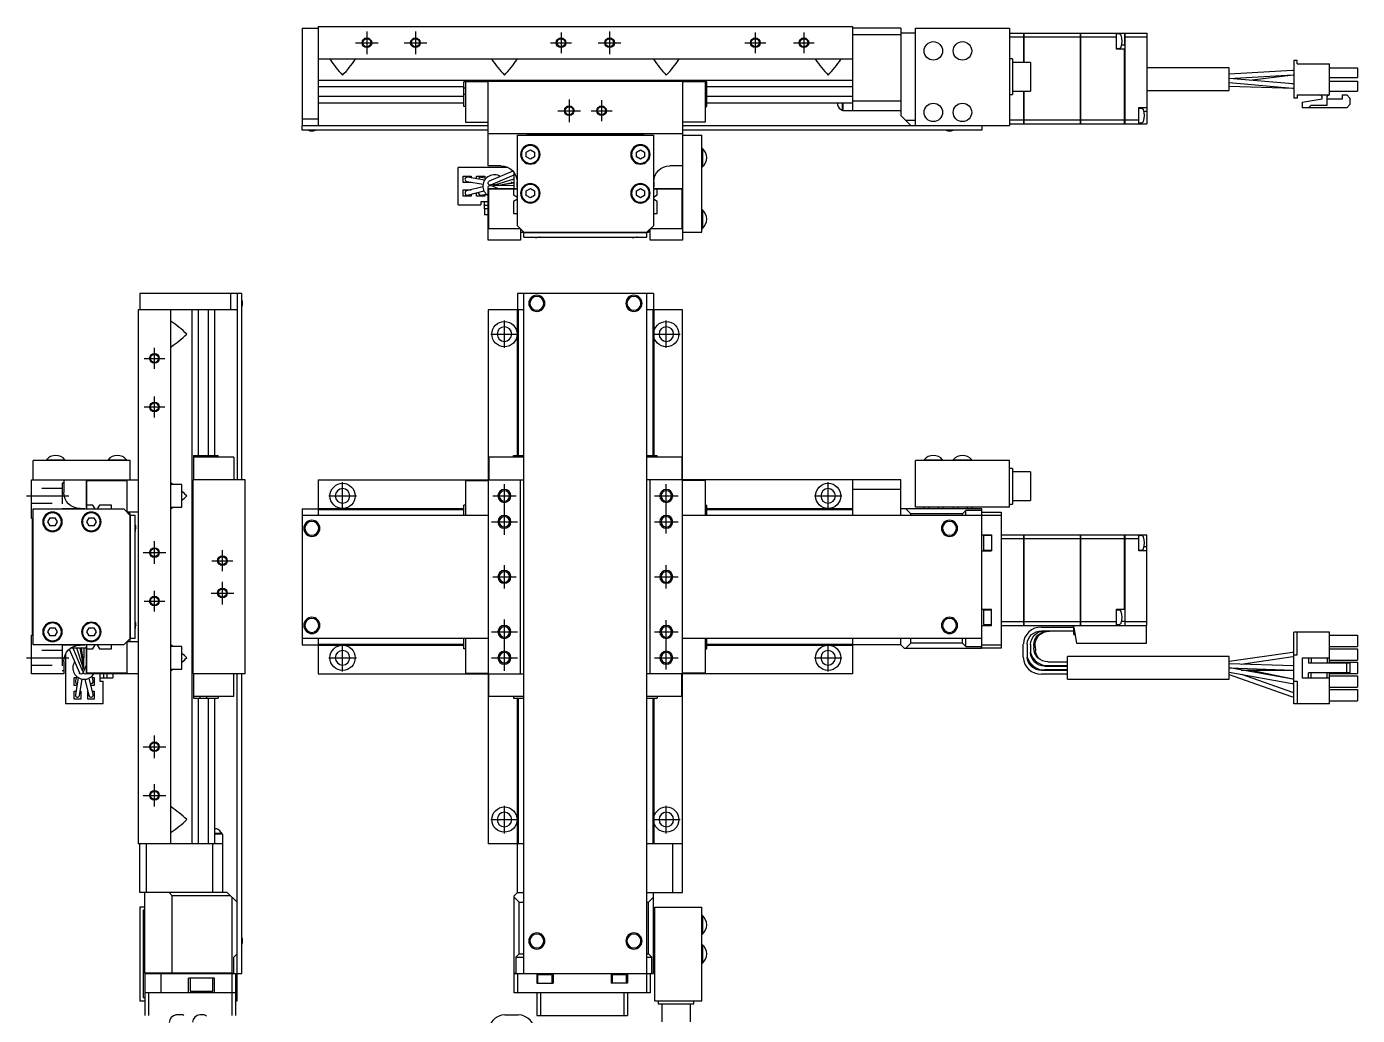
# Model space of a CAD drawing. Extents: x -2 to 835, y -8 to 505.
# Drawn here: x -1.5 to 409.6, y 200 to 505.5 of the extents above; entities that cross this region are included whole.
import ezdxf

# ---------------------------------------------------------------- set-up
doc = ezdxf.new("R2010")
doc.units = 0
doc.header["$LTSCALE"] = 0.5
doc.linetypes.add('CENTER', pattern=[50.8, 31.75, -6.35, 6.35, -6.35])
doc.linetypes.add('DASHED', pattern=[19.05, 12.7, -6.35])
for name, color, linetype in [('MSM_CENTER', 1, 'CENTER'), ('MSM_CONTINUOUS', 7, 'CONTINUOUS'), ('MSM_DASHED', 4, 'DASHED'), ('MSM_NARROW', 5, 'CONTINUOUS')]:
    doc.layers.add(name, color=color, linetype=linetype)

msp = doc.modelspace()

# ---------------------------------------------------------------- linework, layer by layer
at = {"layer": 'MSM_CENTER'}
for p, q in [((103.62, 503.99), (103.62, 496.99)), ((118.62, 503.99), (118.62, 496.99)), ((163.62, 503.72), (163.62, 497.26)), ((178.62, 503.99), (178.62, 496.99)), ((223.62, 503.72), (223.62, 497.26)), ((238.62, 503.72), (238.62, 497.26)), ((100.12, 500.49), (107.12, 500.49)), ((115.12, 500.49), (122.12, 500.49)), ((160.39, 500.49), (166.85, 500.49)), ((175.12, 500.49), (182.12, 500.49)), ((220.39, 500.49), (226.85, 500.49)), ((235.39, 500.49), (241.85, 500.49)), ((166.12, 482.99), (166.12, 475.99)), ((176.12, 482.72), (176.12, 476.26)), ((162.62, 479.49), (169.62, 479.49)), ((172.89, 479.49), (179.35, 479.49)), ((146.12, 406.24), (146.12, 414.74)), ((196.12, 406.24), (196.12, 414.74)), ((141.87, 410.49), (150.37, 410.49)), ((191.87, 410.49), (200.37, 410.49)), ((34.77, 402.99), (41.23, 402.99)), ((38, 399.76), (38, 406.22)), ((38, 384.76), (38, 391.22)), ((34.77, 387.99), (41.23, 387.99)), ((96.12, 356.24), (96.12, 364.74)), ((146.12, 348.49), (146.12, 364.11)), ((196.12, 348.87), (196.12, 364.11)), ((246.12, 356.24), (246.12, 364.74)), ((-1.5, 360.49), (11.5, 360.49)), ((91.87, 360.49), (100.37, 360.49)), ((142.5, 360.49), (149.74, 360.49)), ((192.5, 360.49), (199.74, 360.49)), ((241.87, 360.49), (250.37, 360.49)), ((142.12, 352.49), (150.12, 352.49)), ((192.5, 352.49), (199.74, 352.49)), ((38, 339.49), (38, 346.49)), ((34.5, 342.99), (41.5, 342.99)), ((59, 337.26), (59, 343.72)), ((55.77, 340.49), (62.23, 340.49)), ((146.12, 331.87), (146.12, 339.11)), ((196.12, 331.87), (196.12, 339.11)), ((59, 326.99), (59, 333.99)), ((142.5, 335.49), (149.74, 335.49)), ((192.5, 335.49), (199.74, 335.49)), ((38, 324.76), (38, 331.22)), ((55.5, 330.49), (62.5, 330.49)), ((34.77, 327.99), (41.23, 327.99)), ((146.12, 306.49), (146.12, 322.49)), ((196.12, 306.87), (196.12, 322.11)), ((142.12, 318.49), (150.12, 318.49)), ((192.5, 318.49), (199.74, 318.49)), ((96.12, 306.24), (96.12, 314.74)), ((246.12, 306.24), (246.12, 314.74)), ((-1.5, 310.49), (11.5, 310.49)), ((91.87, 310.49), (100.37, 310.49)), ((142.12, 310.49), (150.12, 310.49)), ((192.5, 310.49), (199.74, 310.49)), ((241.87, 310.49), (250.37, 310.49)), ((38, 279.49), (38, 286.49)), ((34.5, 282.99), (41.5, 282.99)), ((38, 264.49), (38, 271.49)), ((34.5, 267.99), (41.5, 267.99)), ((146.12, 256.24), (146.12, 264.74)), ((196.12, 256.24), (196.12, 264.74)), ((141.87, 260.49), (150.37, 260.49)), ((191.87, 260.49), (200.37, 260.49))]:
    msp.add_line(p, q, dxfattribs=at)
at = {"layer": 'MSM_CONTINUOUS'}
for p, q in [((83.62, 504.99), (88.62, 504.99)), ((83.62, 504.99), (83.62, 474.99)), ((88.62, 505.49), (253.62, 505.49)), ((88.62, 505.49), (88.62, 474.99)), ((253.62, 505.49), (253.62, 479.49)), ((268.62, 504.99), (253.62, 504.99)), ((268.62, 502.99), (253.62, 502.99)), ((268.62, 504.99), (268.62, 477.99)), ((273.12, 503.49), (268.62, 503.49)), ((273.12, 504.99), (302.12, 504.99)), ((273.12, 474.99), (273.12, 504.99)), ((302.12, 504.99), (302.12, 474.99)), ((302.12, 503.49), (306.61, 503.49)), ((302.12, 502.34), (306.61, 502.34)), ((306.61, 494.42), (306.61, 503.49)), ((306.62, 503.49), (306.62, 494.42)), ((306.62, 503.49), (324.11, 503.49)), ((306.62, 502.34), (324.11, 502.34)), ((324.11, 475.49), (324.11, 503.49)), ((324.12, 503.48), (324.11, 503.48)), ((324.12, 502.33), (324.11, 502.33)), ((324.12, 503.49), (337.72, 503.49)), ((324.12, 503.49), (324.12, 475.49)), ((324.12, 502.34), (335.22, 502.34)), ((335.22, 498.49), (335.22, 503.49)), ((336.21, 503.15), (335.44, 503.22)), ((337.72, 503.49), (337.72, 499.74)), ((337.73, 503.49), (344.62, 503.49)), ((337.73, 503.49), (337.73, 475.49)), ((337.73, 502.34), (344.62, 502.34)), ((344.62, 503.49), (344.62, 475.49)), ((337.72, 498.49), (335.22, 498.49)), ((335.44, 498.76), (336.21, 498.83)), ((337.72, 499.74), (336.79, 499.74)), ((337.72, 475.49), (337.72, 498.49)), ((88.62, 495.49), (253.62, 495.49)), ((92.38, 495.49), (92.22, 495.36)), ((99.86, 495.49), (100.02, 495.36)), ((142.38, 495.49), (142.22, 495.36)), ((149.86, 495.49), (150.02, 495.36)), ((192.38, 495.49), (192.22, 495.36)), ((199.86, 495.49), (200.02, 495.36)), ((242.38, 495.49), (242.22, 495.36)), ((249.86, 495.49), (250.02, 495.36)), ((303.12, 495.49), (302.12, 495.49)), ((303.12, 495.49), (303.12, 484.49)), ((308.62, 494.42), (303.12, 494.42)), ((306.62, 494.56), (306.61, 494.54)), ((308.62, 494.42), (308.62, 485.57)), ((390.02, 494.99), (390.02, 483.39)), ((391.02, 494.99), (390.02, 494.99)), ((391.02, 493.99), (391.02, 494.99)), ((391.02, 493.99), (401.02, 493.99)), ((401.02, 484.39), (401.02, 493.99)), ((370.02, 492.72), (344.62, 492.72)), ((370.02, 485.72), (370.02, 492.72)), ((389.6, 491.92), (370.02, 490.79)), ((370.02, 489.49), (389.68, 490.62)), ((389.66, 487.77), (370.05, 489.49)), ((376.25, 488.95), (389.8, 490.61)), ((390.02, 491.93), (389.6, 491.92)), ((389.68, 490.62), (390.02, 490.63)), ((390.01, 490.63), (390.02, 490.63)), ((401.02, 492.79), (409.62, 492.79)), ((401.02, 489.79), (409.62, 489.79)), ((409.62, 492.79), (409.62, 489.79)), ((88.62, 488.99), (253.62, 488.99)), ((88.62, 487.03), (133.62, 487.03)), ((133.62, 480.79), (133.62, 488.39)), ((141.12, 488.39), (133.62, 488.39)), ((134.12, 486.52), (133.62, 486.52)), ((134.12, 488.39), (134.12, 475.99)), ((201.12, 488.49), (141.12, 488.49)), ((141.12, 462.49), (141.12, 488.49)), ((201.12, 488.49), (201.12, 439.49)), ((208.62, 488.39), (201.12, 488.39)), ((208.12, 488.39), (208.12, 475.99)), ((208.12, 486.52), (208.62, 486.52)), ((208.62, 480.79), (208.62, 488.39)), ((208.62, 487.03), (253.62, 487.03)), ((303.12, 485.57), (308.62, 485.57)), ((306.61, 475.49), (306.61, 485.57)), ((306.62, 485.57), (306.62, 475.49)), ((344.62, 485.72), (370.02, 485.72)), ((370.02, 488.19), (389.55, 486.48)), ((370.02, 487.09), (389.88, 486.44)), ((390.02, 487.76), (389.25, 487.81)), ((389.55, 486.48), (390.02, 486.45)), ((390.02, 487.75), (389.66, 487.77)), ((389.88, 486.44), (390.02, 486.44)), ((401.02, 488.59), (409.62, 488.59)), ((401.02, 485.59), (409.62, 485.59)), ((409.62, 488.59), (409.62, 485.59)), ((88.62, 483.95), (133.62, 483.95)), ((88.62, 481.99), (133.62, 481.99)), ((134.12, 484.47), (133.62, 484.47)), ((208.12, 484.47), (208.62, 484.47)), ((208.62, 483.95), (253.62, 483.95)), ((208.62, 481.99), (253.62, 481.99)), ((248.97, 481.99), (248.97, 481.28)), ((250.42, 481.99), (250.42, 479.63)), ((250.62, 481.99), (250.62, 479.49)), ((268.62, 482.49), (253.62, 482.49)), ((302.12, 484.49), (303.12, 484.49)), ((306.61, 484.79), (306.62, 484.77)), ((391.02, 483.39), (390.02, 483.39)), ((391.02, 484.39), (401.02, 484.39)), ((391.02, 484.39), (391.02, 483.39)), ((392.52, 482.19), (398.77, 483.19)), ((392.52, 482.19), (392.52, 480.39)), ((394.52, 480.39), (395.32, 481.19)), ((395.32, 481.19), (400.27, 481.19)), ((398.77, 483.19), (398.77, 483.64)), ((400.27, 481.19), (400.27, 483.64)), ((400.27, 483.19), (405.02, 483.19)), ((405.02, 483.19), (405.02, 484.39)), ((405.02, 484.39), (406.32, 484.39)), ((406.32, 484.39), (407.32, 483.39)), ((407.32, 481.39), (406.32, 480.39)), ((407.32, 483.39), (407.32, 481.39)), ((83.62, 476.99), (88.62, 476.99)), ((134.12, 480.79), (133.62, 480.79)), ((208.12, 480.79), (208.62, 480.79)), ((250.42, 479.63), (250.62, 479.63)), ((268.62, 479.49), (250.62, 479.49)), ((271.62, 474.99), (268.62, 477.99)), ((342.12, 480.49), (344.62, 480.49)), ((342.12, 475.49), (342.12, 480.49)), ((343.1, 480.15), (342.33, 480.22)), ((344.62, 479.24), (343.68, 479.24)), ((406.32, 480.39), (392.52, 480.39)), ((83.62, 474.99), (141.12, 474.99)), ((83.62, 474.89), (83.72, 474.99)), ((83.62, 473.49), (83.62, 474.89)), ((141.12, 473.49), (83.62, 473.49)), ((134.12, 475.99), (141.12, 475.99)), ((208.12, 475.99), (201.12, 475.99)), ((201.12, 474.99), (302.12, 474.99)), ((293.62, 473.49), (201.12, 473.49)), ((273.12, 476.49), (270.12, 476.49)), ((293.52, 474.99), (293.62, 474.89)), ((293.62, 474.89), (293.62, 473.49)), ((302.12, 476.64), (306.61, 476.64)), ((302.12, 475.49), (306.61, 475.49)), ((306.62, 476.64), (324.11, 476.64)), ((306.62, 475.49), (324.11, 475.49)), ((324.12, 476.65), (324.11, 476.65)), ((324.12, 475.5), (324.11, 475.5)), ((324.12, 476.64), (337.72, 476.64)), ((324.12, 475.49), (337.72, 475.49)), ((337.73, 476.64), (342.12, 476.64)), ((337.73, 475.49), (344.62, 475.49)), ((342.33, 475.76), (343.1, 475.83)), ((141.12, 472.49), (201.12, 472.49)), ((150.12, 443.99), (150.12, 471.99)), ((150.12, 471.99), (192.12, 471.99)), ((153.12, 472.49), (153.12, 472.19)), ((153.12, 472.19), (189.12, 472.19)), ((189.12, 472.19), (189.12, 472.49)), ((192.12, 471.99), (192.12, 443.99)), ((201.12, 471.99), (207.12, 471.99)), ((207.12, 441.99), (207.12, 471.99)), ((152.87, 466.71), (154.12, 467.43)), ((152.87, 465.27), (152.87, 466.71)), ((154.12, 464.55), (152.87, 465.27)), ((154.12, 467.43), (155.37, 466.71)), ((155.37, 465.27), (154.12, 464.55)), ((155.37, 466.71), (155.37, 465.27)), ((186.87, 466.71), (188.12, 467.43)), ((186.87, 465.27), (186.87, 466.71)), ((188.12, 464.55), (186.87, 465.27)), ((188.12, 467.43), (189.37, 466.71)), ((189.37, 465.27), (188.12, 464.55)), ((189.37, 466.71), (189.37, 465.27)), ((207.28, 467.84), (207.12, 467.84)), ((207.28, 467.84), (207.28, 462.14)), ((131.87, 450.39), (131.87, 461.99)), ((147.2, 461.99), (131.87, 461.99)), ((145.02, 462.49), (141.12, 462.49)), ((148.76, 460.8), (141.44, 457.69)), ((201.12, 462.49), (197.22, 462.49)), ((207.12, 462.14), (207.28, 462.14)), ((133.32, 459.29), (135.82, 459.29)), ((133.32, 457.29), (133.32, 459.29)), ((135.82, 457.29), (133.32, 457.29)), ((134.47, 457.65), (139.52, 456.83)), ((140, 458.07), (134.67, 458.93)), ((135.82, 459.29), (135.82, 458.74)), ((135.82, 457.43), (135.82, 457.29)), ((137.52, 458.47), (137.52, 459.29)), ((137.52, 459.29), (140.02, 459.29)), ((140.34, 458.53), (138.94, 458.92)), ((140.02, 459.29), (140.02, 458.62)), ((141.91, 456.59), (149.12, 459.65)), ((144.03, 455.49), (141.91, 456.39)), ((149.12, 456.31), (142.98, 456.44)), ((143.15, 456.57), (149.12, 458.48)), ((149.12, 457.15), (144.18, 456.43)), ((144.38, 456.55), (149.12, 457.46)), ((148.42, 457.29), (148.23, 457.29)), ((148.42, 457.32), (148.42, 457.29)), ((149.12, 455.49), (149.12, 460.35)), ((149.12, 460.35), (149.12, 460.35)), ((150.02, 455.99), (150.02, 457.49)), ((192.22, 457.49), (192.22, 455.99)), ((133.32, 453.09), (133.32, 455.09)), ((133.32, 455.09), (135.82, 455.09)), ((135.82, 453.09), (133.32, 453.09)), ((139.48, 455.97), (134.42, 454.72)), ((134.73, 453.46), (139.81, 454.71)), ((135.82, 455.09), (135.82, 455.07)), ((135.82, 453.73), (135.82, 453.09)), ((137.52, 453.09), (137.52, 454.15)), ((140.02, 453.09), (137.52, 453.09)), ((138.89, 453.45), (140.5, 453.75)), ((140.02, 453.66), (140.02, 453.09)), ((141.12, 455.49), (149.72, 455.49)), ((141.12, 439.49), (141.12, 455.49)), ((141.32, 442.99), (141.32, 455.39)), ((141.32, 455.39), (150.12, 455.39)), ((148.92, 455.39), (148.92, 453.52)), ((148.92, 453.52), (150.11, 452.83)), ((149.72, 455.49), (149.72, 455.39)), ((150.12, 455.99), (150.02, 455.99)), ((152.87, 454.71), (154.12, 455.43)), ((152.87, 453.27), (152.87, 454.71)), ((154.12, 452.55), (152.87, 453.27)), ((154.12, 455.43), (155.37, 454.71)), ((155.37, 453.27), (154.12, 452.55)), ((155.37, 454.71), (155.37, 453.27)), ((186.87, 454.71), (188.12, 455.43)), ((186.87, 453.27), (186.87, 454.71)), ((188.12, 452.55), (186.87, 453.27)), ((188.12, 455.43), (189.37, 454.71)), ((189.37, 453.27), (188.12, 452.55)), ((189.37, 454.71), (189.37, 453.27)), ((192.22, 455.99), (192.12, 455.99)), ((192.12, 455.39), (200.92, 455.39)), ((192.13, 452.83), (193.32, 453.52)), ((192.52, 455.39), (192.52, 455.49)), ((192.52, 455.49), (201.12, 455.49)), ((193.32, 453.52), (193.32, 455.39)), ((200.92, 455.39), (200.92, 442.99)), ((131.87, 450.39), (138.87, 450.39)), ((141.12, 451.39), (138.87, 451.39)), ((138.87, 451.39), (138.87, 450.39)), ((139.97, 449.19), (139.97, 451.39)), ((141.12, 450.19), (139.97, 450.19)), ((139.97, 449.19), (139.97, 447.39)), ((141.12, 449.19), (139.97, 449.19)), ((150.11, 452.15), (148.92, 451.47)), ((148.92, 451.47), (148.92, 447.79)), ((193.32, 451.47), (192.13, 452.15)), ((193.32, 447.79), (193.32, 451.47)), ((207.28, 448.84), (207.12, 448.84)), ((207.28, 448.84), (207.28, 443.14)), ((141.12, 447.39), (139.97, 447.39)), ((148.92, 447.79), (150.12, 447.79)), ((192.12, 447.79), (193.32, 447.79)), ((151.12, 442.99), (141.32, 442.99)), ((152.12, 441.99), (150.12, 443.99)), ((151.12, 442.79), (151.12, 439.49)), ((151.32, 442.79), (151.12, 442.79)), ((151.12, 441.99), (190.62, 441.99)), ((152.12, 440.49), (152.12, 441.99)), ((152.12, 441.89), (190.12, 441.89)), ((152.12, 440.49), (190.12, 440.49)), ((192.12, 443.99), (190.12, 441.99)), ((190.12, 440.49), (190.12, 441.99)), ((190.62, 441.99), (191.12, 442.49)), ((191.12, 442.79), (190.92, 442.79)), ((200.92, 442.99), (191.12, 442.99)), ((191.12, 439.49), (191.12, 442.79)), ((201.12, 441.99), (207.12, 441.99)), ((207.12, 443.14), (207.28, 443.14)), ((151.12, 439.49), (141.12, 439.49)), ((201.12, 439.49), (191.12, 439.49)), ((33.5, 422.99), (33.5, 417.99)), ((63.5, 422.99), (33.5, 422.99)), ((61.5, 422.99), (61.5, 417.99)), ((63.6, 422.99), (63.5, 422.89)), ((63.5, 422.99), (63.5, 365.49)), ((65, 422.99), (63.6, 422.99)), ((65, 365.49), (65, 422.99)), ((150.12, 422.99), (150.12, 417.99)), ((192.12, 422.99), (150.12, 422.99)), ((152.12, 212.99), (152.12, 422.99)), ((190.12, 206.99), (190.12, 422.99)), ((192.12, 422.99), (192.12, 417.99)), ((63.5, 417.99), (33, 417.99)), ((33, 417.99), (33, 252.99)), ((43, 417.99), (43, 252.99)), ((49.5, 417.99), (49.5, 252.99)), ((51.46, 417.99), (51.46, 372.99)), ((54.54, 417.99), (54.54, 372.99)), ((56.5, 417.99), (56.5, 372.99)), ((141.12, 417.99), (141.12, 252.99)), ((152.12, 417.99), (141.12, 417.99)), ((150.02, 417.99), (150.02, 372.99)), ((150.32, 417.99), (150.32, 372.99)), ((201.12, 417.99), (190.12, 417.99)), ((191.92, 417.99), (191.92, 372.99)), ((192.22, 417.99), (192.22, 372.99)), ((201.12, 237.99), (201.12, 417.99)), ((43, 414.24), (43.13, 414.39)), ((43, 406.75), (43.13, 406.59)), ((30.5, 371.49), (0.5, 371.49)), ((0.5, 365.49), (0.5, 371.49)), ((4.65, 371.65), (10.35, 371.65)), ((4.65, 371.65), (4.65, 371.49)), ((10.35, 371.49), (10.35, 371.65)), ((23.65, 371.65), (29.35, 371.65)), ((23.65, 371.65), (23.65, 371.49)), ((29.35, 371.49), (29.35, 371.65)), ((30.5, 365.49), (30.5, 371.49)), ((50.1, 372.99), (50.1, 365.49)), ((50.1, 372.99), (57.7, 372.99)), ((62.5, 372.49), (50.1, 372.49)), ((51.97, 372.49), (51.97, 372.99)), ((54.03, 372.49), (54.03, 372.99)), ((57.7, 372.49), (57.7, 372.99)), ((62.5, 372.49), (62.5, 365.49)), ((152.12, 372.49), (141.32, 372.49)), ((141.32, 372.49), (141.32, 365.49)), ((148.92, 372.99), (152.12, 372.99)), ((148.92, 372.49), (148.92, 372.99)), ((190.12, 372.99), (193.32, 372.99)), ((200.92, 372.49), (190.12, 372.49)), ((193.32, 372.49), (193.32, 372.99)), ((200.92, 372.49), (200.92, 365.49)), ((302.12, 371.49), (273.12, 371.49)), ((273.12, 356.99), (273.12, 371.49)), ((275.77, 371.65), (281.47, 371.65)), ((275.77, 371.65), (275.77, 371.49)), ((281.47, 371.49), (281.47, 371.65)), ((284.77, 371.65), (290.47, 371.65)), ((284.77, 371.65), (284.77, 371.49)), ((290.47, 371.49), (290.47, 371.65)), ((302.12, 356.99), (302.12, 371.49)), ((303.12, 368.99), (302.12, 368.99)), ((303.12, 368.99), (303.12, 357.99)), ((308.62, 367.92), (303.12, 367.92)), ((308.62, 367.92), (308.62, 359.07)), ((0, 353.49), (0, 365.49)), ((0, 365.49), (33, 365.49)), ((10, 365.49), (10, 361.59)), ((17, 356.89), (17, 365.49)), ((17.1, 356.49), (17.1, 365.29)), ((17.1, 365.29), (29.5, 365.29)), ((29.5, 365.29), (29.5, 355.49)), ((43, 364.24), (43.13, 364.39)), ((46.5, 363.99), (43, 363.99)), ((46.5, 356.99), (46.5, 363.99)), ((50, 305.49), (50, 365.49)), ((66, 365.49), (50, 365.49)), ((66, 305.49), (66, 365.49)), ((88.62, 365.49), (88.62, 354.49)), ((88.62, 365.49), (152.12, 365.49)), ((134.12, 365.29), (141.12, 365.29)), ((134.12, 365.29), (134.12, 354.49)), ((151.12, 305.49), (151.12, 365.49)), ((268.62, 365.49), (190.12, 365.49)), ((191.12, 305.49), (191.12, 365.49)), ((208.12, 365.29), (201.12, 365.29)), ((208.12, 365.29), (208.12, 354.49)), ((253.62, 365.49), (253.62, 354.49)), ((268.62, 362.49), (253.62, 362.49)), ((268.62, 354.49), (268.62, 365.49)), ((18.97, 357.69), (17.1, 357.69)), ((19.66, 356.5), (18.97, 357.69)), ((21.03, 357.69), (20.34, 356.5)), ((24.7, 357.69), (21.03, 357.69)), ((24.7, 356.49), (24.7, 357.69)), ((134.12, 357.69), (133.62, 357.69)), ((133.62, 354.49), (133.62, 357.69)), ((208.12, 357.69), (208.62, 357.69)), ((208.62, 354.49), (208.62, 357.69)), ((302.12, 357.99), (303.12, 357.99)), ((303.12, 359.07), (308.62, 359.07)), ((0.5, 314.49), (0.5, 356.49)), ((0.5, 356.49), (28.5, 356.49)), ((5.06, 352.49), (5.78, 353.74)), ((5.78, 353.74), (7.22, 353.74)), ((7.22, 353.74), (7.94, 352.49)), ((15, 356.59), (16.5, 356.59)), ((16.5, 356.59), (16.5, 356.49)), ((17.1, 356.89), (17, 356.89)), ((17.06, 352.49), (17.78, 353.74)), ((17.78, 353.74), (19.22, 353.74)), ((19.22, 353.74), (19.94, 352.49)), ((28.5, 356.49), (30.5, 354.49)), ((29.7, 355.49), (29.7, 355.29)), ((33, 355.49), (29.7, 355.49)), ((30.5, 354.99), (30, 355.49)), ((30.5, 315.49), (30.5, 354.99)), ((32, 354.49), (30.5, 354.49)), ((30.6, 316.49), (30.6, 354.49)), ((32, 316.49), (32, 354.49)), ((43, 356.99), (46.5, 356.99)), ((43, 356.75), (43.13, 356.59)), ((83.62, 356.49), (83.62, 314.49)), ((83.62, 356.49), (88.62, 356.49)), ((141.12, 354.49), (83.62, 354.49)), ((88.62, 356.59), (133.62, 356.59)), ((88.62, 356.29), (133.62, 356.29)), ((299.62, 354.49), (201.12, 354.49)), ((208.62, 356.59), (253.62, 356.59)), ((208.62, 356.29), (253.62, 356.29)), ((293.62, 356.49), (268.62, 356.49)), ((271.62, 354.99), (270.12, 356.49)), ((271.62, 354.49), (271.62, 354.99)), ((287.62, 354.99), (271.62, 354.99)), ((302.12, 356.99), (273.12, 356.99)), ((275.73, 356.99), (275.73, 356.49)), ((277.18, 356.99), (277.18, 356.49)), ((280.06, 356.99), (280.06, 356.49)), ((281.51, 356.99), (281.51, 356.49)), ((284.73, 356.99), (284.73, 356.49)), ((286.18, 356.99), (286.18, 356.49)), ((288.62, 355.99), (287.62, 354.99)), ((287.62, 354.49), (287.62, 354.99)), ((293.62, 355.99), (288.62, 355.99)), ((288.62, 354.49), (288.62, 355.99)), ((289.06, 356.99), (289.06, 356.49)), ((290.51, 356.99), (290.51, 356.49)), ((293.62, 313.49), (293.62, 356.49)), ((293.62, 355.49), (299.62, 355.49)), ((299.62, 355.49), (299.62, 313.49)), ((0.3, 353.49), (0, 353.49)), ((0.3, 317.49), (0.3, 353.49)), ((5.78, 351.24), (5.06, 352.49)), ((7.22, 351.24), (5.78, 351.24)), ((7.94, 352.49), (7.22, 351.24)), ((17.78, 351.24), (17.06, 352.49)), ((19.22, 351.24), (17.78, 351.24)), ((19.94, 352.49), (19.22, 351.24)), ((293.62, 348.49), (296.62, 348.49)), ((294.12, 348.24), (294.12, 343.74)), ((296.62, 348.24), (294.12, 348.24)), ((296.62, 348.49), (296.62, 343.49)), ((299.62, 348.49), (306.61, 348.49)), ((299.62, 347.34), (306.61, 347.34)), ((306.61, 320.49), (306.61, 348.49)), ((306.62, 348.49), (324.11, 348.49)), ((306.62, 348.49), (306.62, 320.49)), ((306.62, 347.34), (324.11, 347.34)), ((324.11, 320.49), (324.11, 348.49)), ((324.12, 348.48), (324.11, 348.48)), ((324.12, 347.34), (324.11, 347.34)), ((324.12, 348.49), (337.72, 348.49)), ((324.12, 348.49), (324.12, 320.49)), ((324.12, 347.34), (337.72, 347.34)), ((337.72, 325.49), (337.72, 348.49)), ((337.73, 348.49), (344.62, 348.49)), ((337.73, 348.49), (337.73, 320.49)), ((337.73, 347.34), (342.12, 347.34)), ((342.12, 343.49), (342.12, 348.49)), ((343.1, 348.16), (342.33, 348.22)), ((344.62, 320.49), (344.62, 348.49)), ((293.62, 343.49), (296.62, 343.49)), ((294.12, 343.74), (296.62, 343.74)), ((344.62, 343.49), (342.12, 343.49)), ((342.33, 343.76), (343.1, 343.83)), ((344.62, 344.74), (343.68, 344.74)), ((293.62, 325.49), (296.62, 325.49)), ((294.12, 325.24), (294.12, 320.74)), ((296.62, 325.24), (294.12, 325.24)), ((296.62, 320.49), (296.62, 325.49)), ((335.22, 325.49), (337.72, 325.49)), ((335.22, 320.49), (335.22, 325.49)), ((336.21, 325.16), (335.44, 325.22)), ((294.12, 320.74), (296.62, 320.74)), ((299.62, 321.65), (306.61, 321.65)), ((306.62, 321.65), (324.11, 321.65)), ((324.12, 321.65), (324.11, 321.65)), ((324.12, 321.65), (335.22, 321.65)), ((335.44, 320.76), (336.21, 320.83)), ((337.72, 321.74), (336.79, 321.74)), ((337.73, 321.65), (344.62, 321.65)), ((0, 317.49), (0.3, 317.49)), ((0, 305.49), (0, 317.49)), ((5.06, 318.49), (5.78, 319.74)), ((5.78, 317.24), (5.06, 318.49)), ((5.78, 319.74), (7.22, 319.74)), ((7.22, 317.24), (5.78, 317.24)), ((7.22, 319.74), (7.94, 318.49)), ((7.94, 318.49), (7.22, 317.24)), ((17.06, 318.49), (17.78, 319.74)), ((17.78, 317.24), (17.06, 318.49)), ((17.78, 319.74), (19.22, 319.74)), ((19.22, 317.24), (17.78, 317.24)), ((19.22, 319.74), (19.94, 318.49)), ((19.94, 318.49), (19.22, 317.24)), ((293.62, 320.49), (296.62, 320.49)), ((299.62, 320.49), (306.61, 320.49)), ((306.62, 320.49), (344.62, 320.49)), ((312.02, 319.94), (322.02, 319.94)), ((322.02, 318.74), (312.02, 318.74)), ((314.5, 318.74), (314.26, 318.74)), ((322.02, 317.69), (322.02, 320.49)), ((322.02, 319.89), (322.88, 314.99)), ((322.02, 317.69), (322.41, 317.69)), ((324.12, 320.5), (324.11, 320.5)), ((337.72, 320.49), (337.72, 320.5)), ((344.52, 314.99), (344.52, 320.49)), ((401.02, 318.44), (390.02, 318.44)), ((390.02, 296.24), (390.02, 318.44)), ((391.02, 311.44), (391.02, 318.44)), ((401.02, 308.84), (401.02, 318.44)), ((401.02, 317.49), (409.62, 317.49)), ((409.62, 317.49), (409.62, 313.99)), ((28.5, 314.49), (0.5, 314.49)), ((11.69, 313.14), (14.8, 305.81)), ((17, 313.49), (12.14, 313.49)), ((12.14, 313.49), (12.14, 313.49)), ((15.9, 306.28), (12.84, 313.49)), ((15.92, 307.53), (14.01, 313.49)), ((16.5, 314.39), (15, 314.39)), ((15.94, 308.76), (15.03, 313.49)), ((15.17, 312.79), (15.2, 312.79)), ((15.2, 312.79), (15.2, 312.61)), ((15.34, 313.49), (16.06, 308.56)), ((16.18, 313.49), (16.05, 307.36)), ((16.5, 314.49), (16.5, 314.39)), ((17, 305.49), (17, 314.09)), ((17, 314.09), (17.1, 314.09)), ((17.1, 305.69), (17.1, 314.49)), ((17.1, 313.29), (18.97, 313.29)), ((18.97, 313.29), (19.66, 314.49)), ((20.34, 314.49), (21.03, 313.29)), ((21.03, 313.29), (24.7, 313.29)), ((24.7, 313.29), (24.7, 314.49)), ((30.5, 316.49), (28.5, 314.49)), ((29.5, 315.49), (29.5, 305.69)), ((29.7, 315.69), (29.7, 315.49)), ((29.7, 315.49), (33, 315.49)), ((32, 316.49), (30.5, 316.49)), ((43, 314.24), (43.13, 314.39)), ((46.5, 313.99), (43, 313.99)), ((46.5, 306.99), (46.5, 313.99)), ((141.12, 316.49), (83.62, 316.49)), ((83.62, 314.49), (88.62, 314.49)), ((88.62, 316.49), (88.62, 305.49)), ((88.62, 314.69), (133.62, 314.69)), ((88.62, 314.39), (133.62, 314.39)), ((133.62, 313.29), (133.62, 316.49)), ((134.12, 313.29), (133.62, 313.29)), ((134.12, 316.49), (134.12, 305.69)), ((293.62, 316.49), (201.12, 316.49)), ((208.12, 316.49), (208.12, 305.69)), ((208.12, 313.29), (208.62, 313.29)), ((208.62, 313.29), (208.62, 316.49)), ((208.62, 314.69), (253.62, 314.69)), ((208.62, 314.39), (253.62, 314.39)), ((253.62, 316.49), (253.62, 305.49)), ((268.62, 314.49), (253.62, 314.49)), ((268.62, 314.49), (268.62, 316.49)), ((268.62, 314.49), (269.62, 313.49)), ((269.62, 313.49), (293.52, 313.49)), ((270.12, 313.49), (271.62, 314.99)), ((271.62, 314.99), (271.62, 316.49)), ((287.62, 314.99), (271.62, 314.99)), ((287.62, 314.99), (287.62, 316.49)), ((287.62, 314.99), (288.62, 313.99)), ((288.62, 313.99), (288.62, 316.49)), ((288.62, 313.99), (293.53, 313.99)), ((293.53, 313.5), (293.52, 313.49)), ((293.62, 314.12), (293.53, 313.99)), ((293.53, 313.5), (293.53, 313.99)), ((293.53, 313.5), (293.62, 313.59)), ((293.62, 314.49), (299.62, 314.49)), ((299.62, 313.49), (293.62, 313.49)), ((306.42, 310.65), (306.42, 314.74)), ((307.62, 314.74), (307.62, 310.65)), ((308.62, 314.58), (308.62, 312.1)), ((309.62, 314.43), (309.62, 313.55)), ((310.1, 313.98), (310.22, 312.59)), ((322.88, 314.99), (344.52, 314.99)), ((401.02, 313.99), (409.62, 313.99)), ((401.02, 313.29), (409.62, 313.29)), ((409.62, 313.29), (409.62, 309.79)), ((10, 309.39), (10, 305.49)), ((10.5, 311.58), (10.5, 296.24)), ((17, 308.4), (16.1, 306.28)), ((307.63, 310.65), (307.62, 310.68)), ((314.02, 309.24), (320.02, 309.24)), ((320.02, 303.84), (320.02, 310.84)), ((370.02, 310.84), (320.02, 310.84)), ((389.54, 312.13), (370.02, 309.3)), ((370.02, 303.84), (370.02, 310.84)), ((389.93, 308), (370.02, 308.64)), ((373.72, 308.52), (389.7, 310.84)), ((390.02, 312.18), (389.51, 312.13)), ((389.7, 310.84), (390.02, 310.88)), ((390.02, 311.44), (391.02, 311.44)), ((401.02, 310.34), (392.52, 310.34)), ((392.52, 310.34), (392.52, 304.34)), ((394.52, 310.34), (394.52, 308.84)), ((407.32, 308.84), (394.52, 308.84)), ((395.32, 310.34), (395.32, 308.84)), ((400.27, 310.34), (400.27, 308.84)), ((401.02, 309.79), (409.62, 309.79)), ((401.02, 309.09), (409.62, 309.09)), ((406.32, 305.84), (406.32, 308.84)), ((407.32, 308.84), (407.32, 305.84)), ((409.62, 309.09), (409.62, 305.59)), ((10, 305.49), (0, 305.49)), ((13.2, 304.39), (13.87, 304.39)), ((13.2, 301.89), (13.2, 304.39)), ((14.42, 304.37), (13.56, 299.05)), ((13.96, 304.71), (13.57, 303.32)), ((33, 305.49), (17, 305.49)), ((29.5, 305.69), (17.1, 305.69)), ((19.04, 303.26), (18.74, 304.87)), ((18.83, 304.39), (19.4, 304.39)), ((19.4, 304.39), (19.4, 301.89)), ((21.1, 305.49), (21.1, 303.24)), ((21.1, 304.34), (23.3, 304.34)), ((22.3, 305.49), (22.3, 304.34)), ((23.3, 305.49), (23.3, 304.34)), ((23.3, 304.34), (25.1, 304.34)), ((25.1, 305.49), (25.1, 304.34)), ((43, 306.99), (46.5, 306.99)), ((43, 306.75), (43.13, 306.59)), ((66, 305.49), (50, 305.49)), ((50.1, 305.49), (50.1, 297.99)), ((62.5, 298.49), (62.5, 305.49)), ((63.5, 204.49), (63.5, 305.49)), ((65, 212.99), (65, 305.49)), ((88.62, 305.49), (152.12, 305.49)), ((134.12, 305.69), (141.12, 305.69)), ((141.32, 298.49), (141.32, 305.49)), ((253.62, 305.49), (190.12, 305.49)), ((200.92, 298.49), (200.92, 305.49)), ((208.12, 305.69), (201.12, 305.69)), ((312.02, 306.64), (320.02, 306.64)), ((320.02, 305.44), (312.02, 305.44)), ((312.31, 308.1), (312.28, 308.1)), ((312.28, 308.1), (312.31, 308.1)), ((313.02, 308.04), (312.31, 308.1)), ((312.31, 308.1), (313.52, 307.94)), ((320.02, 308.04), (313.02, 308.04)), ((313.02, 307.94), (320.02, 307.94)), ((320.02, 306.74), (313.02, 306.74)), ((370.02, 307.34), (389.88, 306.7)), ((370.02, 306.03), (389.47, 302.58)), ((370.02, 305.35), (388.98, 298.62)), ((389.69, 303.86), (370.09, 307.34)), ((373.74, 306.69), (390.02, 306.69)), ((389.42, 299.85), (373.96, 305.33)), ((389.63, 303.89), (376.28, 306.69)), ((389.88, 306.7), (390.02, 306.69)), ((390.02, 307.99), (389.93, 308)), ((392.52, 304.34), (401.02, 304.34)), ((407.32, 305.84), (394.52, 305.84)), ((394.52, 304.34), (394.52, 305.84)), ((395.32, 304.34), (395.32, 305.84)), ((400.27, 304.34), (400.27, 305.84)), ((401.02, 296.24), (401.02, 305.84)), ((401.02, 305.59), (409.62, 305.59)), ((401.02, 304.89), (409.62, 304.89)), ((409.62, 304.89), (409.62, 301.39)), ((14.02, 301.89), (13.2, 301.89)), ((13.2, 300.19), (13.75, 300.19)), ((13.2, 297.69), (13.2, 300.19)), ((14.84, 298.84), (15.66, 303.9)), ((15.06, 300.19), (15.2, 300.19)), ((15.2, 300.19), (15.2, 297.69)), ((16.52, 303.85), (17.77, 298.79)), ((17.4, 300.19), (17.42, 300.19)), ((17.4, 297.69), (17.4, 300.19)), ((19.03, 299.1), (17.78, 304.19)), ((19.4, 301.89), (18.34, 301.89)), ((18.76, 300.19), (19.4, 300.19)), ((19.4, 300.19), (19.4, 297.69)), ((21.1, 303.24), (22.1, 303.24)), ((22.1, 296.24), (22.1, 303.24)), ((320.02, 303.84), (370.02, 303.84)), ((389.47, 302.58), (390.02, 302.51)), ((390.02, 303.83), (389.63, 303.89)), ((390.02, 303.82), (389.69, 303.86)), ((390.02, 303.24), (391.02, 303.24)), ((391.02, 303.24), (391.02, 296.24)), ((401.02, 301.39), (409.62, 301.39)), ((401.02, 300.69), (409.62, 300.69)), ((409.62, 300.69), (409.62, 297.19)), ((22.1, 296.24), (10.5, 296.24)), ((15.2, 297.69), (13.2, 297.69)), ((19.4, 297.69), (17.4, 297.69)), ((62.5, 298.49), (50.1, 298.49)), ((50.1, 297.99), (57.7, 297.99)), ((51.46, 297.99), (51.46, 252.99)), ((51.97, 298.49), (51.97, 297.99)), ((54.03, 298.49), (54.03, 297.99)), ((54.54, 297.99), (54.54, 252.99)), ((56.5, 297.99), (56.5, 252.99)), ((57.7, 298.49), (57.7, 297.99)), ((152.12, 298.49), (141.32, 298.49)), ((148.92, 298.49), (148.92, 297.99)), ((148.92, 297.99), (152.12, 297.99)), ((150.02, 297.99), (150.02, 252.99)), ((150.32, 297.99), (150.32, 252.99)), ((200.92, 298.49), (190.12, 298.49)), ((190.12, 297.99), (193.32, 297.99)), ((191.92, 297.99), (191.92, 252.99)), ((192.22, 297.99), (192.22, 252.99)), ((193.32, 298.49), (193.32, 297.99)), ((388.97, 298.63), (390.02, 298.36)), ((388.98, 298.62), (390.02, 298.36)), ((390.02, 299.68), (389.41, 299.85)), ((401.02, 296.24), (390.02, 296.24)), ((401.02, 297.19), (409.62, 297.19)), ((43, 264.24), (43.13, 264.39)), ((43, 256.75), (43.13, 256.59)), ((57.21, 257.64), (56.5, 257.64)), ((58.86, 256.19), (56.5, 256.19)), ((59, 255.99), (56.5, 255.99)), ((58.86, 255.99), (58.86, 256.19)), ((59, 255.99), (59, 237.99)), ((59, 252.99), (33, 252.99)), ((33.5, 237.99), (33.5, 252.99)), ((35.5, 237.99), (35.5, 252.99)), ((56, 237.99), (56, 252.99)), ((152.12, 252.99), (141.12, 252.99)), ((150.12, 237.99), (150.12, 252.99)), ((201.12, 252.99), (190.12, 252.99)), ((198.12, 237.99), (198.12, 252.99)), ((60.5, 237.99), (33.5, 237.99)), ((35, 213.09), (35, 237.99)), ((42.5, 237.99), (43.5, 236.99)), ((61.5, 236.99), (43.5, 236.99)), ((43.5, 213.09), (43.5, 236.99)), ((60.5, 237.99), (63.5, 234.99)), ((62, 213.09), (62, 236.49)), ((150.12, 237.99), (149.12, 236.99)), ((149.12, 213.09), (149.12, 236.99)), ((149.12, 236.49), (150.62, 234.99)), ((150.12, 237.99), (152.12, 237.99)), ((150.62, 218.99), (150.62, 234.99)), ((150.62, 234.99), (152.12, 234.99)), ((190.12, 237.99), (201.12, 237.99)), ((190.12, 234.99), (190.62, 234.99)), ((190.62, 234.99), (192.12, 236.49)), ((190.62, 218.99), (190.62, 234.99)), ((192.12, 212.99), (192.12, 237.99)), ((33.5, 233.49), (33.5, 204.49)), ((35, 233.49), (33.5, 233.49)), ((34.5, 232.49), (34.5, 205.49)), ((35, 232.49), (34.5, 232.49)), ((192.62, 230.88), (192.12, 230.88)), ((192.62, 204.49), (192.62, 233.49)), ((192.62, 233.49), (207.12, 233.49)), ((207.12, 204.49), (207.12, 233.49)), ((207.28, 230.84), (207.12, 230.84)), ((207.28, 230.84), (207.28, 225.14)), ((192.62, 229.44), (192.12, 229.44)), ((192.62, 226.55), (192.12, 226.55)), ((192.62, 225.11), (192.12, 225.11)), ((207.12, 225.14), (207.28, 225.14)), ((63.5, 218.99), (62.5, 217.99)), ((62.5, 212.99), (62.5, 217.99)), ((150.62, 218.99), (149.62, 217.99)), ((149.62, 217.99), (149.62, 213.08)), ((149.62, 217.99), (152.12, 217.99)), ((150.62, 218.99), (152.12, 218.99)), ((190.12, 218.99), (190.62, 218.99)), ((190.12, 217.99), (191.62, 217.99)), ((191.62, 217.99), (190.62, 218.99)), ((191.62, 212.99), (191.62, 217.99)), ((192.62, 221.88), (192.12, 221.88)), ((192.62, 220.44), (192.12, 220.44)), ((207.28, 221.84), (207.12, 221.84)), ((207.28, 221.84), (207.28, 216.14)), ((192.62, 217.55), (192.12, 217.55)), ((192.62, 216.11), (192.12, 216.11)), ((207.12, 216.14), (207.28, 216.14)), ((35.01, 213.08), (35, 213.09)), ((35, 212.99), (35, 200)), ((35, 212.99), (63, 212.99)), ((43.49, 213.08), (35.01, 213.08)), ((35.1, 212.99), (35.01, 213.08)), ((40, 212.99), (40, 206.99)), ((43.5, 213.09), (43.49, 213.08)), ((43.49, 213.08), (43.53, 212.99)), ((62, 213.09), (43.5, 213.09)), ((56.5, 211.49), (48.5, 211.49)), ((48.5, 206.99), (48.5, 211.49)), ((49, 211.49), (49, 207.49)), ((56, 207.49), (56, 211.49)), ((56.5, 206.99), (56.5, 211.49)), ((62.01, 213.08), (61.97, 212.99)), ((62.01, 213.08), (62, 213.09)), ((62, 206.99), (62, 212.99)), ((62.01, 213.08), (62.5, 213.08)), ((63, 212.99), (63, 200)), ((63.5, 213.09), (63.6, 212.99)), ((63.6, 212.99), (65, 212.99)), ((149.13, 213.08), (149.12, 213.09)), ((149.12, 206.99), (149.12, 212.99)), ((149.12, 212.99), (192.12, 212.99)), ((149.13, 213.08), (149.62, 213.08)), ((149.13, 213.08), (149.22, 212.99)), ((149.75, 212.99), (149.62, 213.08)), ((150.12, 212.99), (150.12, 206.99)), ((156.12, 212.99), (156.12, 209.99)), ((156.12, 209.99), (161.12, 209.99)), ((160.87, 212.49), (156.37, 212.49)), ((156.37, 212.49), (156.37, 209.99)), ((160.87, 209.99), (160.87, 212.49)), ((161.12, 212.99), (161.12, 209.99)), ((179.12, 212.99), (179.12, 209.99)), ((184.12, 209.99), (179.12, 209.99)), ((183.87, 212.49), (179.37, 212.49)), ((179.37, 212.49), (179.37, 209.99)), ((183.87, 209.99), (183.87, 212.49)), ((184.12, 212.99), (184.12, 209.99)), ((191.12, 212.99), (191.12, 206.99)), ((63, 206.99), (35, 206.99)), ((36.15, 206.99), (36.15, 200)), ((49, 207.49), (56, 207.49)), ((61.85, 206.99), (61.85, 200)), ((191.12, 206.99), (149.12, 206.99)), ((156.12, 206.99), (156.12, 200)), ((157.28, 206.99), (157.28, 200)), ((182.97, 206.99), (182.97, 200)), ((184.12, 206.99), (184.12, 200)), ((33.5, 204.49), (35, 204.49)), ((34.5, 205.49), (35, 205.49)), ((63, 204.49), (63.5, 204.49)), ((192.62, 204.49), (207.12, 204.49)), ((193.62, 204.49), (193.62, 203.49)), ((204.62, 203.49), (193.62, 203.49)), ((194.7, 203.49), (194.7, 197.99)), ((203.55, 197.99), (203.55, 203.49)), ((204.62, 203.49), (204.62, 204.49)), ((46.4, 200.19), (44.65, 200.19)), ((52.95, 200.19), (52, 200.19)), ((146.27, 200.19), (150.37, 200.19)), ((156.12, 200), (184.12, 200))]:
    msp.add_line(p, q, dxfattribs=at)
for centre, radius in [((103.62, 500.49), 1.23), ((118.62, 500.49), 1.23), ((163.62, 500.49), 1.23), ((178.62, 500.49), 1.23), ((223.62, 500.49), 1.23), ((238.62, 500.49), 1.23), ((278.62, 497.99), 2.85), ((287.62, 497.99), 2.85), ((278.62, 478.99), 2.85), ((287.62, 478.99), 2.85), ((166.12, 479.49), 1.23), ((176.12, 479.49), 1.23), ((146.12, 410.49), 3.9), ((196.12, 410.49), 3.9), ((38, 402.99), 1.23), ((38, 387.99), 1.23), ((96.12, 360.49), 3.9), ((246.12, 360.49), 3.9), ((38, 342.99), 1.23), ((59, 340.49), 1.23), ((38, 327.99), 1.23), ((59, 330.49), 1.23), ((96.12, 310.49), 3.9), ((246.12, 310.49), 3.9), ((38, 282.99), 1.23), ((38, 267.99), 1.23), ((146.12, 260.49), 3.9), ((196.12, 260.49), 3.9)]:
    msp.add_circle(centre, radius, dxfattribs=at)
at = {"layer": 'MSM_CONTINUOUS', "extrusion": (0, 0, -1)}
for centre, radius in [((-154.12, 465.99), 3), ((-154.12, 465.99), 2.75), ((-188.12, 465.99), 3), ((-188.12, 465.99), 2.75), ((-154.12, 453.99), 3), ((-154.12, 453.99), 2.75), ((-188.12, 453.99), 3), ((-188.12, 453.99), 2.75), ((-156.12, 419.99), 2.5), ((-156.12, 419.99), 2.15), ((-186.12, 419.99), 2.5), ((-186.12, 419.99), 2.15), ((-146.12, 410.49), 2.25), ((-196.12, 410.49), 2.25), ((-96.12, 360.49), 2.25), ((-146.12, 360.49), 1.62), ((-196.12, 360.49), 1.62), ((-246.12, 360.49), 2.25), ((-6.5, 352.49), 3), ((-6.5, 352.49), 2.75), ((-18.5, 352.49), 3), ((-18.5, 352.49), 2.75), ((-146.12, 352.49), 1.62), ((-196.12, 352.49), 1.62), ((-86.62, 350.49), 2.5), ((-86.62, 350.49), 2.15), ((-283.62, 350.49), 2.5), ((-283.62, 350.49), 2.15), ((-146.12, 335.49), 1.62), ((-196.12, 335.49), 1.62), ((-6.5, 318.49), 3), ((-6.5, 318.49), 2.75), ((-18.5, 318.49), 3), ((-18.5, 318.49), 2.75), ((-86.62, 320.49), 2.5), ((-86.62, 320.49), 2.15), ((-283.62, 320.49), 2.5), ((-283.62, 320.49), 2.15), ((-146.12, 318.49), 1.62), ((-196.12, 318.49), 1.62), ((-96.12, 310.49), 2.25), ((-246.12, 310.49), 2.25), ((-146.12, 310.49), 1.62), ((-196.12, 310.49), 1.62), ((-146.12, 260.49), 2.25), ((-196.12, 260.49), 2.25), ((-156.12, 222.99), 2.5), ((-156.12, 222.99), 2.15), ((-186.12, 222.99), 2.5), ((-186.12, 222.99), 2.15)]:
    msp.add_circle(centre, radius, dxfattribs=at)
at = {"layer": 'MSM_CONTINUOUS'}
for centre, radius, start, end in [((335.42, 503.02), 0.2, 85, 180), ((336.16, 502.66), 0.5, 17.6292, 85), ((330.92, 500.99), 6, 342.3708, 17.6292), ((335.42, 498.96), 0.2, 180, 275), ((336.16, 499.32), 0.5, 275, 342.3708), ((118.55, 512.45), 31.38, 212.9812, 224.3908), ((73.69, 512.45), 31.38, 315.6092, 327.0188), ((168.55, 512.45), 31.38, 212.9812, 224.3908), ((123.69, 512.45), 31.38, 315.6092, 327.0188), ((218.55, 512.45), 31.38, 212.9812, 224.3908), ((173.69, 512.45), 31.38, 315.6092, 327.0188), ((268.55, 512.45), 31.38, 212.9812, 224.3908), ((223.69, 512.45), 31.38, 315.6092, 327.0188), ((251.99, 482.47), 3.25, 201.5574, 241.0598), ((398.02, 483.64), 0.75, 0, 90), ((342.31, 480.02), 0.2, 85, 161.8051), ((343.05, 479.66), 0.5, 17.6292, 85), ((337.81, 477.99), 6, 342.3708, 17.6292), ((86.61, 476.29), 3, 248.96, 270), ((86.63, 476.29), 3, 270, 291.04), ((283.61, 476.29), 3, 248.96, 270.1444), ((283.63, 476.29), 3, 269.8556, 291.04), ((342.31, 475.96), 0.2, 198.1949, 275), ((343.05, 476.32), 0.5, 275, 342.3708), ((204.92, 464.99), 3.7, 360, 50.3692), ((204.92, 464.99), 3.7, 309.6308, 0), ((134.57, 458.29), 0.65, 80.8127, 260.8127), ((138.77, 458.29), 0.65, 74.7083, 172.6272), ((142.97, 456.22), 3.5, 56.9255, 238.091), ((142.97, 456.22), 3.5, 8.8136, 11.7675), ((134.57, 454.09), 0.65, 103.8589, 283.8589), ((138.77, 454.09), 0.65, 160.6467, 280.4507), ((204.92, 445.99), 3.7, 360, 50.3692), ((204.92, 445.99), 3.7, 309.6308, 0), ((156.11, 443.29), 3, 248.96, 270.1444), ((186.11, 443.29), 3, 248.96, 270.1444), ((62.2, 420), 3, 359.8556, 21.04), ((62.2, 419.99), 3, 338.96, 0.1444), ((26.04, 388.07), 31.38, 45.6092, 57.0188), ((26.04, 432.92), 31.38, 302.9812, 314.3908), ((7.5, 369.29), 3.7, 90, 140.3692), ((7.5, 369.29), 3.7, 39.6308, 90), ((26.5, 369.29), 3.7, 90, 140.3692), ((26.5, 369.29), 3.7, 39.6308, 90), ((278.62, 369.29), 3.7, 89.9943, 140.3692), ((278.62, 369.29), 3.7, 39.6308, 90), ((287.62, 369.29), 3.7, 89.9943, 140.3692), ((287.62, 369.29), 3.7, 39.6308, 90), ((26.04, 338.07), 31.38, 55.7006, 57.0188), ((26.04, 338.07), 31.38, 45.6092, 49.326), ((26.04, 382.92), 31.38, 310.674, 314.3908), ((26.04, 382.92), 31.38, 302.9812, 304.2994), ((29.2, 350.49), 3, 338.96, 0), ((342.31, 348.03), 0.2, 85, 161.8051), ((343.05, 347.66), 0.5, 17.6292, 85), ((337.81, 345.99), 6, 342.3708, 17.6291), ((342.31, 343.96), 0.2, 198.1949, 275), ((343.05, 344.33), 0.5, 275, 342.3708), ((335.42, 325.03), 0.2, 85, 180), ((336.16, 324.66), 0.5, 17.6292, 85), ((330.92, 322.99), 6, 342.3708, 17.6291), ((335.42, 320.96), 0.2, 180, 275), ((336.16, 321.33), 0.5, 275, 342.3708), ((29.2, 320.49), 3, 338.96, 0), ((311.83, 314.54), 5.41, 87.9657, 177.8137), ((26.04, 288.07), 31.38, 55.7006, 57.0188), ((16.27, 307.34), 3.5, 146.9255, 328.091), ((16.27, 307.34), 3.5, 98.8136, 101.7675), ((26.04, 288.07), 31.38, 45.6092, 49.326), ((26.04, 332.92), 31.38, 310.674, 314.3908), ((311.82, 310.85), 5.41, 182.1273, 272.0933), ((312.95, 312.31), 5.57, 197.3809, 270.7723), ((313.99, 313.63), 5.59, 195.9654, 270.2921), ((26.04, 332.92), 31.38, 302.9812, 304.2994), ((14.2, 303.14), 0.65, 164.7083, 262.6272), ((18.4, 303.14), 0.65, 250.6467, 10.4507), ((14.2, 298.94), 0.65, 170.8127, 350.8127), ((18.4, 298.94), 0.65, 193.8589, 13.8589), ((26.04, 238.07), 31.38, 45.6092, 57.0188), ((26.04, 282.92), 31.38, 302.9812, 314.3908), ((56.02, 254.62), 3.25, 28.9402, 68.4426), ((204.92, 227.99), 3.7, 359.9943, 50.3692), ((204.92, 227.99), 3.7, 309.6308, 0), ((62.2, 223), 3, 359.8556, 21.04), ((62.2, 222.99), 3, 338.96, 0.1444), ((204.92, 218.99), 3.7, 359.9943, 50.3692), ((204.92, 218.99), 3.7, 309.6308, 0), ((45.13, 197.64), 2.6, 100.5511, 175.471), ((46.38, 198.74), 1.45, 59.5973, 89.5942), ((52.44, 197.48), 2.75, 99.2724, 171.0568), ((52.92, 198.47), 1.72, 49.0024, 88.8954), ((146.47, 194.79), 5.41, 92.1273, 182.0933), ((150.16, 194.79), 5.41, 357.9657, 87.8137)]:
    msp.add_arc(centre, radius, start, end, dxfattribs=at)
at = {"layer": 'MSM_CONTINUOUS', "extrusion": (0, 0, -1)}
for centre, radius, start, end in [((-401.02, 483.64), 0.75, 0, 90), ((-145.02, 457.49), 5, 90, 180), ((-197.22, 457.49), 5, 0, 90), ((-141.67, 455.84), 0.6, 324.3147, 113.0164), ((-141.67, 457.14), 0.6, 246.9836, 66.9836), ((-142.97, 457.14), 0.6, 252.212, 328.1917), ((-142.97, 455.84), 0.6, 31.8083, 91.1935), ((-144.27, 457.14), 0.6, 259.1542, 322.4513), ((-144.27, 455.84), 0.6, 73.9147, 81.7575), ((-156.13, 443.29), 3, 249.0034, 270.1444), ((-186.13, 443.29), 3, 249.0034, 270.1444), ((-15, 361.59), 5, 270, 0), ((-29.2, 350.5), 3, 159.0034, 180.1444), ((-29.2, 320.5), 3, 159.0034, 180.1444), ((-311.83, 314.53), 4.22, 2.8542, 92.5704), ((-312.9, 314.46), 4.29, 1.642, 91.5567), ((-313.98, 314.39), 4.36, 0.5892, 90.5857), ((-314.47, 314.35), 4.39, 355.0821, 90.1308), ((-15, 309.39), 5, 0, 90), ((-313.98, 313.6), 4.36, 269.4314, 359.3937), ((-314.57, 312.98), 4.37, 322.9581, 354.9542), ((-15.35, 308.64), 0.6, 169.1542, 232.4513), ((-16.65, 308.64), 0.6, 343.9147, 351.7575), ((-311.84, 310.86), 4.22, 267.5064, 357.069), ((-312.92, 312.09), 5.45, 271.1091, 336.0046), ((-312.91, 312.23), 4.29, 268.4892, 358.3121), ((-15.35, 306.04), 0.6, 156.9836, 336.9836), ((-15.35, 307.34), 0.6, 162.212, 238.1917), ((-16.65, 306.04), 0.6, 234.3147, 23.0164), ((-16.65, 307.34), 0.6, 301.8083, 1.1935)]:
    msp.add_arc(centre, radius, start, end, dxfattribs=at)
at = {"layer": 'MSM_DASHED'}
for p, q in [((9.5, 362.74), (0, 362.74)), ((9.5, 364.39), (9.5, 356.59)), ((10, 364.39), (9.5, 364.39)), ((0, 358.24), (9.5, 358.24)), ((9.5, 356.59), (15, 356.59)), ((9.5, 312.74), (0, 312.74)), ((9.5, 314.39), (9.5, 306.59)), ((15, 314.39), (9.5, 314.39)), ((0, 308.24), (9.5, 308.24)), ((9.5, 306.59), (10, 306.59))]:
    msp.add_line(p, q, dxfattribs=at)
at = {"layer": 'MSM_NARROW'}
for centre in [(103.62, 500.49), (118.62, 500.49), (163.62, 500.49), (178.62, 500.49), (223.62, 500.49), (238.62, 500.49), (166.12, 479.49), (176.12, 479.49), (38, 402.99), (38, 387.99), (38, 342.99), (59, 340.49), (38, 327.99), (59, 330.49), (38, 282.99), (38, 267.99)]:
    msp.add_circle(centre, 1.5, dxfattribs=at)
at = {"layer": 'MSM_NARROW', "extrusion": (0, 0, -1)}
for centre in [(-146.12, 360.49), (-196.12, 360.49), (-146.12, 352.49), (-196.12, 352.49), (-146.12, 335.49), (-196.12, 335.49), (-146.12, 318.49), (-196.12, 318.49), (-146.12, 310.49), (-196.12, 310.49)]:
    msp.add_circle(centre, 2, dxfattribs=at)

doc.saveas('drawing.dxf')
